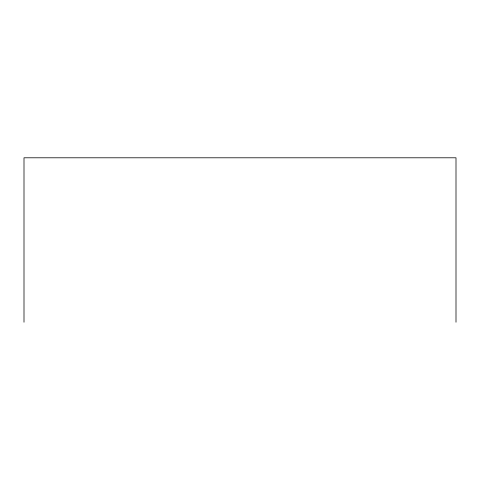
<?xml version="1.0" encoding="UTF-8"?>
<svg xmlns="http://www.w3.org/2000/svg" width="480" height="480" viewBox="0 0 480 480"><rect width="100%" height="100%" fill="white"/><g stroke="black" fill="none" stroke-linecap="round" stroke-linejoin="round"><path stroke-width="0.72" d="M456 322.206L456 157.794L24 157.794L24 322.206"/></g></svg>
